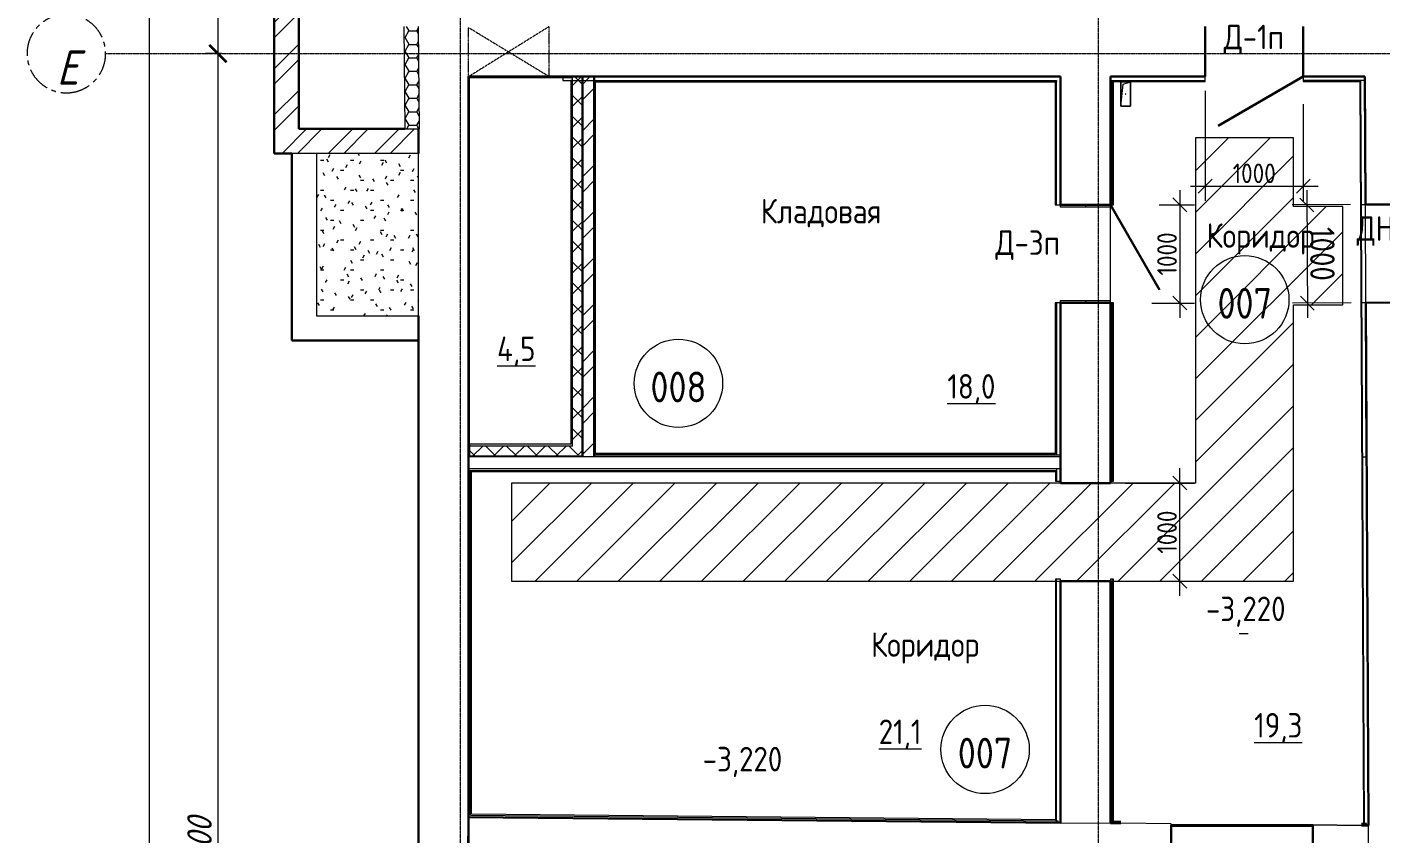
# Model space of a CAD drawing. Header units: millimetres. Extents: x 504091 to 2165846, y 135022 to 442887.
# Drawn here: x 1592907 to 1606697, y 336668 to 344888 of the extents above; entities that cross this region are included whole.
import ezdxf

# ---------------------------------------------------------------- set-up
doc = ezdxf.new("R2010")
doc.units = ezdxf.units.MM
for name, pattern in [('ADSK_Линия сетки', [25, 20, -2.5, 0, -2.5]), ('ADSK_Штриховая_ш3 п1_5', [4.5, 3, -1.5]), ('осеваяX2', [4, 2.5, -0.5, 0.5, -0.5])]:
    doc.linetypes.add(name, pattern=pattern)
doc.layers.get('Defpoints').update_dxf_attribs({"color": 255})
for name, color, linetype, lineweight in [('Аннотация', 7, 'Continuous', 9), ('Двери', 7, 'Continuous', 20), ('Каркас', 7, 'Continuous', 9), ('Марки дверей', 7, 'Continuous', 20), ('Марки помещений', 7, 'Continuous', 20), ('Обобщенные модели', 7, 'Continuous', 18), ('Оси', 165, 'осеваяX2', 13), ('отметки', 7, 'Continuous', 20), ('Перекрытие', 7, 'Continuous', 18), ('размеры', 7, 'Continuous', 9), ('Стены внутренние', 7, 'Continuous', 18), ('Стены несущие', 7, 'Continuous', 30), ('Стены отделка', 7, 'Continuous', 30), ('Стены перегородки', 7, 'Continuous', 30), ('Стены штриховка', 7, 'Continuous', 18), ('Узлы', 7, 'Continuous', 18)]:
    doc.layers.add(name, color=color, linetype=linetype, lineweight=lineweight)
doc.layers.add('Линии', color=7, linetype='Continuous', lineweight=9, true_color=0x00a600)
doc.layers.add('Штриховка', color=252, linetype='Continuous')
doc.styles.add('GOST 2.304_new', font='isocpeur.ttf', dxfattribs={"width": 0.9, "oblique": 15})
doc.styles.add('GOST Common', font='GOST_Common.ttf', dxfattribs={"width": 0.9, "height": 350})
doc.styles.add('GOST Common_1', font='GOST_Common.ttf', dxfattribs={"width": 0.9, "height": 250})
doc.styles.add('GOST Common_2', font='GOST_Common.ttf', dxfattribs={"width": 0.9, "height": 200})
doc.styles.add('GOST Common_4', font='GOST_Common.ttf', dxfattribs={"width": 0.9, "height": 200})
doc.dimstyles.new('ADSK_Основной_2_5_мм_Округление_до_1_мм', dxfattribs={"dimscale": 304.8, "dimtxt": 251.428749, "dimasz": 0.463911, "dimexe": 0.492126, "dimexo": 0.492126, "dimgap": 0.098425, "dimtad": 1, "dimdec": 0, "dimdsep": 46, "dimtxsty": 'GOST Common_1', "dimblk1": 'OBLIQUE', "dimblk2": 'OBLIQUE', "dimsah": 1, "dimcen": 0.09, "dimdle": 0.492126, "dimazin": 2, "dimtfac": 1, "dimtdec": 4, "dimtix": 1, "dimtmove": 0, "dimatfit": 3, "dimfxl": 0, "dimtvp": 1, "dimtolj": 1, "dimtzin": 0, "dimlwd": 20, "dimlwe": 20, "dimarcsym": 0})
doc.dimstyles.new('ADSK_Основной_2_мм', dxfattribs={"dimscale": 304.8, "dimtxt": 201.142999, "dimasz": 0.463911, "dimexe": 0.492126, "dimexo": 0.492126, "dimgap": 0.098425, "dimtad": 1, "dimrnd": 0.01, "dimdsep": 46, "dimtxsty": 'GOST Common_4', "dimblk1": 'OBLIQUE', "dimblk2": 'OBLIQUE', "dimsah": 1, "dimcen": 0.09, "dimdle": 0.492126, "dimazin": 2, "dimtfac": 1, "dimtdec": 4, "dimtix": 1, "dimtmove": 0, "dimatfit": 3, "dimfxl": 0, "dimtvp": 1, "dimtolj": 1, "dimtzin": 0, "dimlwd": 20, "dimlwe": 20, "dimarcsym": 0})
doc.dimstyles.new('SPDS 1_100', dxfattribs={"dimscale": 100, "dimtxt": 2.5, "dimasz": 1.77, "dimexe": 1.25, "dimexo": 0.625, "dimtad": 1, "dimdec": 0, "dimrnd": 0.001, "dimzin": 9, "dimtxsty": 'GOST 2.304_new', "dimblk": 'ARCHTICK', "dimcen": 2.5, "dimdle": 2, "dimclrt": 256, "dimadec": 0, "dimazin": 2, "dimtfac": 0.75, "dimtdec": 0, "dimtmove": 1, "dimatfit": 3, "dimfxl": 0, "dimtolj": 1, "dimlwd": 9, "dimlwe": 9, "dimarcsym": 0})
pattern_1 = [(45, (1603821.75, 308073.24), (-235.7317, 235.7317), []), (45, (1603978.9, 308073.24), (-235.7317, 235.7317), [])]
pattern_2 = [(45, (1603821.75, 308073.24), (-106.066, 106.066), []), (135, (1603821.75, 308073.24), (-106.066, -106.066), [])]

# ---------------------------------------------------------------- blocks, each defined once
blk = doc.blocks.new('AC_Дверь_Однопольная_Стальная - 1000х1950 П нов д1п EI30-6474272-План подвала')
at = {"layer": 'Двери', "lineweight": 30}
blk.add_line((-500, 255), (366, 755), dxfattribs=at)
blk = doc.blocks.new('AC_Дверь_Однопольная_Деревянная - 950х2100 П нов Д3п EI30-6474104-План подвала')
at = {"layer": 'Двери', "lineweight": 30}
blk.add_line((-500, 255), (366, 755), dxfattribs=at)
blk = doc.blocks.new('GM_Отверстие прямоугольное _в плите_ - Отверстие-3906246-План подвала')
at = {"layer": 'Обобщенные модели'}
for p, q in [((-50, -125), (-50, 125)), ((-50, 125), (50, 125)), ((50, 125), (-50, 125)), ((-50, 125), (-50, -125)), ((-50, -125), (-25, 100)), ((-25, 100), (50, 125)), ((50, 125), (50, -125)), ((50, -125), (50, 125)), ((50, -125), (-50, -125)), ((-50, -125), (50, -125))]:
    blk.add_line(p, q, dxfattribs=at)
for start, end in [(360, 180), (180, 360), (60, 165), (300, 360), (195, 270)]:
    blk.add_arc((0, 0), 2.5, start, end, dxfattribs=at)
blk = doc.blocks.new('_Oblique')
at = {"color": 0, "linetype": 'ByBlock', "lineweight": -2}
blk.add_line((-0.5, -0.5), (0.5, 0.5), dxfattribs=at)
blk = doc.blocks.new('*D4342')
at = {"layer": 'Defpoints', "color": 0, "lineweight": 20, "transparency": 16777216}
for p in [(1604906, 344390), (1605906, 344252), (1605906, 343268)]:
    blk.add_point(p, dxfattribs=at)
at = {"layer": 'размеры', "color": 0, "lineweight": 20, "transparency": 16777216}
for p, q in [((1604906, 344240), (1604906, 343118)), ((1605906, 344102), (1605906, 343118)), ((1604756, 343268), (1606056, 343268))]:
    blk.add_line(p, q, dxfattribs=at)
at = {"layer": 'размеры', "color": 0, "lineweight": 20, "transparency": 16777216, "xscale": 141.4, "yscale": 141.4, "zscale": 141.4, "rotation": 180}
blk.add_blockref('_Oblique', (1604906, 343268), dxfattribs=at)
at = {"layer": 'размеры', "color": 0, "lineweight": 20, "transparency": 16777216, "xscale": 141.4, "yscale": 141.4, "zscale": 141.4}
blk.add_blockref('_Oblique', (1605906, 343268), dxfattribs=at)
at = {"layer": 'размеры', "color": 0, "lineweight": 20, "transparency": 16777216, "insert": (1605406, 343398), "char_height": 200, "width": 560.47, "attachment_point": 5, "style": 'GOST Common_4'}
blk.add_mtext('\\A1;1000', dxfattribs=at)
blk = doc.blocks.new('*D4343')
at = {"layer": 'Defpoints', "color": 0, "lineweight": 20, "transparency": 16777216}
for p in [(1604287, 343077), (1604212, 342077), (1604648, 342077)]:
    blk.add_point(p, dxfattribs=at)
at = {"layer": 'размеры', "color": 0, "lineweight": 20, "transparency": 16777216}
for p, q in [((1604648, 343227), (1604648, 341927)), ((1604437, 343077), (1604798, 343077)), ((1604362, 342077), (1604798, 342077))]:
    blk.add_line(p, q, dxfattribs=at)
at = {"layer": 'размеры', "color": 0, "lineweight": 20, "transparency": 16777216, "xscale": 141.4, "yscale": 141.4, "zscale": 141.4}
for p, rotation in [((1604648, 343077), 90), ((1604648, 342077), 270)]:
    blk.add_blockref('_Oblique', p, dxfattribs=dict(at, rotation=rotation))
at = {"layer": 'размеры', "color": 0, "lineweight": 20, "transparency": 16777216, "insert": (1604518, 342577), "char_height": 200, "width": 560.47, "attachment_point": 5, "rotation": 90, "style": 'GOST Common_4'}
blk.add_mtext('\\A1;1000', dxfattribs=at)
blk = doc.blocks.new('*D4344')
at = {"layer": 'Defpoints', "color": 0, "lineweight": 20, "transparency": 16777216}
for p in [(1603942, 340243), (1604648, 340243), (1603942, 339243)]:
    blk.add_point(p, dxfattribs=at)
at = {"layer": 'размеры', "color": 0, "lineweight": 20, "transparency": 16777216}
for p, q in [((1604648, 339093), (1604648, 340393)), ((1604092, 340243), (1604798, 340243)), ((1604092, 339243), (1604798, 339243))]:
    blk.add_line(p, q, dxfattribs=at)
at = {"layer": 'размеры', "color": 0, "lineweight": 20, "transparency": 16777216, "xscale": 141.4, "yscale": 141.4, "zscale": 141.4}
for p, rotation in [((1604648, 340243), 90), ((1604648, 339243), 270)]:
    blk.add_blockref('_Oblique', p, dxfattribs=dict(at, rotation=rotation))
at = {"layer": 'размеры', "color": 0, "lineweight": 20, "transparency": 16777216, "insert": (1604518, 339743), "char_height": 200, "width": 560.47, "attachment_point": 5, "rotation": 90, "style": 'GOST Common_4'}
blk.add_mtext('\\A1;1000', dxfattribs=at)
blk = doc.blocks.new('*D4373')
at = {"layer": 'Defpoints', "color": 0, "lineweight": 20, "transparency": 16777216}
for p in [(1606538, 343079), (1605947, 342076), (1606543, 342079)]:
    blk.add_point(p, dxfattribs=at)
at = {"layer": 'размеры', "color": 0, "lineweight": 20, "transparency": 16777216}
for p, q in [((1605942, 343226), (1605948, 341926)), ((1606388, 343079), (1605792, 343076)), ((1606393, 342079), (1605797, 342076))]:
    blk.add_line(p, q, dxfattribs=at)
at = {"layer": 'размеры', "color": 0, "lineweight": 20, "transparency": 16777216, "xscale": 141.4, "yscale": 141.4, "zscale": 141.4}
for p, rotation in [((1605942, 343076), 90.29122553912966), ((1605947, 342076), 270.2912255391296)]:
    blk.add_blockref('_Oblique', p, dxfattribs=dict(at, rotation=rotation))
at = {"layer": 'размеры', "color": 0, "lineweight": 20, "transparency": 16777216, "insert": (1606100, 342577), "char_height": 250, "width": 700.59, "attachment_point": 5, "rotation": 270.2912, "style": 'GOST Common_1'}
blk.add_mtext('\\A1;1000', dxfattribs=at)
blk = doc.blocks.new('Ось сетки - Круг_Ø8 мм-8258-План подвала')
at = {"layer": 'Оси', "linetype": 'ByBlock', "lineweight": 20}
for start, end in [(360, 180), (180, 360)]:
    blk.add_arc((0, 0), 4, start, end, dxfattribs=at)
blk = doc.blocks.new('_ArchTick')
at = {"color": 0, "linetype": 'ByBlock', "const_width": 0.15}
blk.add_lwpolyline([(-0.5, -0.5), (0.5, 0.5)], dxfattribs=at)
blk = doc.blocks.new('*D518')
at = {"layer": 'Defpoints', "color": 0, "lineweight": 20, "transparency": 16777216}
for p in [(-3071, 45200), (-3171, 2150), (-3071, 2150)]:
    blk.add_point(p, dxfattribs=at)
at = {"layer": 'размеры', "color": 0, "lineweight": 9, "transparency": 16777216}
for p, q in [((-3171, 45400), (-3171, 1950)), ((-3133, 45200), (-3296, 45200)), ((-3133, 2150), (-3296, 2150))]:
    blk.add_line(p, q, dxfattribs=at)
at = {"layer": 'размеры', "color": 0, "lineweight": 9, "transparency": 16777216, "xscale": 177, "yscale": 177, "zscale": 177}
for p, rotation in [((-3171, 45200), 90), ((-3171, 2150), 270)]:
    blk.add_blockref('_ArchTick', p, dxfattribs=dict(at, rotation=rotation))
at = {"layer": 'размеры', "lineweight": 20, "transparency": 16777216, "insert": (-3358, 23675), "char_height": 250, "width": 318.77, "attachment_point": 5, "rotation": 90, "style": 'GOST 2.304_new'}
blk.add_mtext('\\A1;43050', dxfattribs=at)
blk = doc.blocks.new('*D519')
at = {"layer": 'Defpoints', "color": 0, "lineweight": 20, "transparency": 16777216}
for p in [(-2371, 45200), (-2471, 38700), (-2371, 38700)]:
    blk.add_point(p, dxfattribs=at)
at = {"layer": 'размеры', "color": 0, "lineweight": 9, "transparency": 16777216}
for p, q in [((-2471, 45400), (-2471, 38500)), ((-2433, 45200), (-2596, 45200)), ((-2433, 38700), (-2596, 38700))]:
    blk.add_line(p, q, dxfattribs=at)
at = {"layer": 'размеры', "color": 0, "lineweight": 9, "transparency": 16777216, "xscale": 177, "yscale": 177, "zscale": 177}
for p, rotation in [((-2471, 45200), 90), ((-2471, 38700), 270)]:
    blk.add_blockref('_ArchTick', p, dxfattribs=dict(at, rotation=rotation))
at = {"layer": 'размеры', "lineweight": 20, "transparency": 16777216, "insert": (-2658, 41950), "char_height": 250, "width": 248.31, "attachment_point": 5, "rotation": 90, "style": 'GOST 2.304_new'}
blk.add_mtext('\\A1;6500', dxfattribs=at)
blk = doc.blocks.new('*D520')
at = {"layer": 'Defpoints', "color": 0, "lineweight": 20, "transparency": 16777216}
for p in [(-2371, 38700), (-2471, 22400), (-2371, 22400)]:
    blk.add_point(p, dxfattribs=at)
at = {"layer": 'размеры', "color": 0, "lineweight": 9, "transparency": 16777216}
for p, q in [((-2471, 38900), (-2471, 22200)), ((-2433, 38700), (-2596, 38700)), ((-2433, 22400), (-2596, 22400))]:
    blk.add_line(p, q, dxfattribs=at)
at = {"layer": 'размеры', "color": 0, "lineweight": 9, "transparency": 16777216, "xscale": 177, "yscale": 177, "zscale": 177}
for p, rotation in [((-2471, 38700), 90), ((-2471, 22400), 270)]:
    blk.add_blockref('_ArchTick', p, dxfattribs=dict(at, rotation=rotation))
at = {"layer": 'размеры', "lineweight": 20, "transparency": 16777216, "insert": (-2658, 30550), "char_height": 250, "width": 291.93, "attachment_point": 5, "rotation": 90, "style": 'GOST 2.304_new'}
blk.add_mtext('\\A1;16300', dxfattribs=at)
blk = doc.blocks.new('оси')
at = {"layer": 'Оси', "linetype": 'ADSK_Линия сетки'}
for p, q in [((6500, -2196.5), (6500, 46378)), ((0, -2196.5), (0, 46265.1)), ((-3614.3, 38700), (62615.4, 38700))]:
    blk.add_line(p, q, dxfattribs=at)
at = {"layer": 'Оси', "lineweight": 20, "xscale": 99.99999999999993, "yscale": 99.99999999999993, "zscale": 99.99999999999993, "rotation": 270}
blk.add_blockref('Ось сетки - Круг_Ø8 мм-8258-План подвала', (-4014.3, 38700), dxfattribs=at)
at = {"layer": 'Оси', "insert": (-3999.8, 38557.1), "char_height": 350, "width": 232.2, "attachment_point": 5, "line_spacing_factor": 1.022766, "style": 'GOST 2.304_new'}
blk.add_mtext('\\pt89.999,180.0015,270.0005,359.9995,449.9985,540.001,630,719.999,810.0015,900.0005,989.9995,1079.9985,1170.001,1260,1349.999,1440.0015,1530.0005,1619.9995,1709.9985,1800.001,1890,1979.999,2070.0015,2160.0005,2249.9995,2339.9985,2430.001,2520,2609.999,2700.0015,2790.0005,2879.9995;Е', dxfattribs=at)
at = {"layer": 'размеры', "lineweight": 20}
for base, p1, p2, picture, middle in [((-3170.6, 2150), (-3070.6, 45200), (-3070.6, 2150), '*D518', (-3358.1, 23675)), ((-2470.6, 38700), (-2370.6, 45200), (-2370.6, 38700), '*D519', (-2658.1, 41950)), ((-2470.6, 22400), (-2370.6, 38700), (-2370.6, 22400), '*D520', (-2658.1, 30550))]:
    dim = blk.add_linear_dim(base=base, p1=p1, p2=p2, angle=90, dimstyle='SPDS 1_100', dxfattribs=at)
    dim.commit()
    dim.dimension.update_dxf_attribs({"geometry": picture, "text_midpoint": middle})

msp = doc.modelspace()

# ---------------------------------------------------------------- hatches: boundary and pattern name
at = {"layer": 'Стены внутренние', "lineweight": 9}
h = msp.add_hatch(dxfattribs=at)
h.set_pattern_fill('FP_2', color=256, style=0, pattern_type=2)
h.set_pattern_definition(pattern_1)
h.paths.add_polyline_path([(1595673.5618, 343851.1444), (1595673.5618, 345701.0596), (1595423.5618, 345701.0596), (1595423.5618, 343851.1444), (1595605.0468, 343851.1444)])
h = msp.add_hatch(dxfattribs=at)
h.set_pattern_fill('FP_3', color=256, style=0, pattern_type=2)
h.set_pattern_definition(pattern_2)
h.paths.add_polyline_path([(1598563.9667, 340515.348), (1598563.9667, 344378.1873), (1598463.9667, 344373.1873), (1598463.9667, 340530.348), (1598549.681, 340530.348)])
h = msp.add_hatch(dxfattribs=at)
h.set_pattern_fill('FP_2', color=256, style=0, pattern_type=2)
h.set_pattern_definition(pattern_1)
h.paths.add_polyline_path([(1598683.9667, 340510.348), (1598683.9667, 344383.1873), (1598563.9667, 344383.1873), (1598563.9667, 340510.348)])
h = msp.add_hatch(dxfattribs=at)
h.set_pattern_fill('FP_2', color=256, style=0, pattern_type=2)
h.set_pattern_definition(pattern_1)
h.paths.add_polyline_path([(1595423.5618, 343601.1444), (1596893.9667, 343601.1444), (1596893.9667, 343851.1444), (1595423.5618, 343851.1444)])
h = msp.add_hatch(dxfattribs=at)
h.set_pattern_fill('FP_3', color=256, style=0, pattern_type=2)
h.set_pattern_definition(pattern_2)
h.paths.add_polyline_path([(1598463.9667, 340520.348), (1598463.9667, 340620.348), (1597413.9667, 340620.348), (1597413.9667, 340520.348), (1598461.3056, 340520.348)])
at = {"layer": 'Узлы', "lineweight": 9}
h = msp.add_hatch(dxfattribs=at)
h.set_pattern_fill('FP_10', color=256, style=0, pattern_type=2)
h.set_pattern_definition([(0, (1603821.754, 308073.24), (119.062, 68.741), [79.375, -158.75]), (120, (1603821.754, 308073.24), (-119.06245, 68.74022), [79.375, -158.75]), (60, (1603821.754, 308073.24), (-0.00045, 137.48122), [0, -158.75, 79.375, 0])])
h.paths.add_polyline_path([(1596893.9667, 343851.1444), (1596903.4907, 343851.1444), (1596893.9667, 344893.1873), (1596745.0143, 344893.1873), (1596753.4858, 343851.1444)])
h = msp.add_hatch(dxfattribs=at)
h.set_pattern_fill('FP_8', color=252, style=0, pattern_type=2)
h.set_pattern_definition([(45, (1603821.75, 308073.24), (-212.132, 212.132), [])])
h.paths.add_polyline_path([(1597841.7544, 339243.1873), (1605807.4757, 339243.1873), (1605807.4757, 342059.9474), (1606307.4757, 342059.9474), (1606307.4757, 343059.9474), (1605807.4757, 343059.9474), (1605807.4757, 343759.9474), (1604807.4757, 343759.9474), (1604807.4757, 340243.1873), (1597841.7544, 340243.1873), (1597841.7544, 339244.2371)])
h = msp.add_hatch(dxfattribs=at)
h.set_pattern_fill('FP_9', color=256, style=0, pattern_type=2)
h.set_pattern_definition([(0, (1603821.75, 308073.24), (406.4, 101.6), [33.528, -271.272, 33.528, -271.272, -1625.6]), (0, (1603821.75, 308073.24), (406.4, 101.6), [-609.6, 33.528, -576.072, 33.528, -271.272, -711.2]), (0, (1603821.75, 308073.24), (406.4, 101.6), [-1524, 33.528, -169.672, 33.528, -474.472]), (120, (1603974.15, 308124.04), (-291.18818, 301.15272), [33.528, -271.272, 33.528, -271.272, -1625.6]), (120, (1603974.15, 308124.04), (-291.18818, 301.15272), [-609.6, 33.528, -576.072, 33.528, -271.272, -711.2]), (120, (1603974.15, 308124.04), (-291.18818, 301.15272), [-1524, 33.528, -169.672, 33.528, -474.472]), (240, (1604024.95, 308327.24), (-115.21182, -402.75272), [33.528, -271.272, 33.528, -271.272, -1625.6]), (240, (1604024.95, 308327.24), (-115.21182, -402.75272), [-609.6, 33.528, -576.072, 33.528, -271.272, -711.2]), (240, (1604024.95, 308327.24), (-115.21182, -402.75272), [-1524, 33.528, -169.672, 33.528, -474.472])])
h.paths.add_polyline_path([(1595855.0468, 341946.1136), (1596893.9667, 341946.1136), (1596893.9667, 343601.1444), (1595855.0468, 343601.1444)])

# ---------------------------------------------------------------- linework, layer by layer
at = {"layer": 'Каркас'}
for p, q in [((1604559.1428, 336772.6297), (1604045.9696, 336777.3474)), ((1604559.1428, 336754.5049), (1604559.1428, 336772.6297)), ((1606004.1428, 336759.3456), (1606498.4375, 336754.8015)), ((1606004.1428, 336759.3456), (1606004.1428, 336754.5049))]:
    msp.add_line(p, q, dxfattribs=at)
at = {"layer": 'Каркас', "lineweight": 40}
msp.add_line((1606004.1428, 336754.5049), (1604559.1428, 336754.5049), dxfattribs=at)
at = {"layer": 'Линии', "color": 7}
for p, q in [((1596745.0143, 344893.1873), (1596753.4858, 343851.1444)), ((1596903.4907, 343851.1444), (1596895.0193, 344893.1873)), ((1596753.4858, 343851.1444), (1596903.4907, 343851.1444)), ((1604807.4757, 343759.9474), (1604807.4757, 340243.1873)), ((1605807.4757, 343759.9474), (1604807.4757, 343759.9474)), ((1605807.4757, 343059.9474), (1605807.4757, 343759.9474)), ((1596893.9667, 343601.1444), (1595855.0468, 343601.1444)), ((1595855.0468, 343601.1444), (1595855.0468, 341946.1136)), ((1596893.9667, 341946.1136), (1596893.9667, 343601.1444)), ((1606307.4757, 343059.9474), (1605807.4757, 343059.9474)), ((1606307.4757, 342059.9474), (1606307.4757, 343059.9474)), ((1605807.4757, 339243.1873), (1605807.4757, 342059.9474)), ((1605807.4757, 342059.9474), (1606307.4757, 342059.9474)), ((1595855.0468, 341946.1136), (1596893.9667, 341946.1136)), ((1604807.4757, 340243.1873), (1597841.7544, 340243.1873)), ((1597841.7544, 340243.1873), (1597841.7544, 339243.1873)), ((1597841.7544, 339243.1873), (1605807.4757, 339243.1873))]:
    msp.add_line(p, q, dxfattribs=at)
at = {"layer": 'Линии', "color": 7, "linetype": 'ADSK_Штриховая_ш3 п1_5'}
for p, q in [((1598224.5617, 344893.1873), (1597403.9667, 344383.1873)), ((1597403.9667, 344383.1873), (1597403.9667, 344883.1873)), ((1597403.9667, 344883.1873), (1598224.5617, 344384.9411)), ((1598224.5617, 344384.9411), (1598224.5617, 344893.1873))]:
    msp.add_line(p, q, dxfattribs=at)
at = {"layer": 'Линии', "color": 7}
for centre in [(1605309.9359, 342110.7659), (1599541.3674, 341258.6256), (1602664.5141, 337528.7608)]:
    msp.add_circle(centre, 450, dxfattribs=at)
at = {"layer": 'отметки', "lineweight": 20}
msp.add_line((1605252.0696, 338709.5632), (1605343.4351, 338709.5632), dxfattribs=at)
at = {"layer": 'Перекрытие'}
for p, q in [((1604906.7544, 344638.1873), (1604905.7544, 344638.1873)), ((1603431.7544, 343052.1873), (1603431.7544, 343077.1873)), ((1603941.7544, 343052.1873), (1603431.7544, 343052.1873)), ((1603686.7544, 343077.1873), (1603686.7544, 343052.1873)), ((1603941.7544, 342077.1873), (1603941.7544, 343077.1873)), ((1606542.9346, 342079.3999), (1606537.8518, 343079.387)), ((1603431.7544, 342077.1873), (1603431.7544, 342102.1873)), ((1603431.7544, 342102.1873), (1603941.7544, 342102.1873)), ((1603686.7544, 342102.1873), (1603686.7544, 342077.1873)), ((1606549.8629, 336754.8205), (1606569.9998, 336754.6485)), ((1606569.9944, 336755.7012), (1606549.8726, 336755.8731))]:
    msp.add_line(p, q, dxfattribs=at)
at = {"layer": 'Стены несущие'}
for p, q in [((1595423.5618, 345951.0596), (1595423.5618, 343601.1444)), ((1595673.5618, 343851.1444), (1595673.5618, 345701.0596)), ((1604905.7544, 344383.1873), (1604905.7544, 344893.1873)), ((1605905.7544, 344893.1873), (1605905.7544, 344383.1873)), ((1597403.9667, 344383.1873), (1603431.7544, 344383.1873)), ((1597403.9667, 328685.762), (1597403.9667, 344383.1873)), ((1598563.9667, 344384.0497), (1598563.9667, 340510.348)), ((1598683.9667, 344384.0497), (1598563.9667, 344384.0497)), ((1598683.9667, 340510.348), (1598683.9667, 344384.0497)), ((1603431.7544, 343077.1873), (1603431.7544, 344383.1873)), ((1603941.7544, 344383.1873), (1604905.7544, 344383.1873)), ((1603941.7544, 344383.1873), (1603941.7544, 343077.1873)), ((1606531.2247, 344383.1873), (1605905.7544, 344383.1873)), ((1606531.2247, 344383.1873), (1606537.8518, 343079.387)), ((1606537.8518, 343079.387), (1606531.4272, 344343.3552)), ((1596753.4858, 343851.1444), (1595673.5618, 343851.1444)), ((1596893.9667, 343851.1444), (1596893.9667, 343601.1444)), ((1595423.5618, 343601.1444), (1595605.0468, 343601.1444)), ((1595605.0468, 343601.1444), (1595605.0468, 341696.1136)), ((1603431.7544, 343077.1873), (1603941.7544, 343077.1873)), ((1606537.8518, 343079.387), (1607107.8444, 343082.2842)), ((1603941.7544, 342077.1873), (1603431.7544, 342077.1873)), ((1603431.7544, 340243.1873), (1603431.7544, 342077.1873)), ((1603941.7544, 342077.1873), (1603941.7544, 340243.1873)), ((1606542.9346, 342079.3999), (1607112.9273, 342082.2972)), ((1606570.0023, 336754.1436), (1606542.9346, 342079.3999)), ((1606550.9088, 340510.5654), (1606542.9346, 342079.3999)), ((1596893.9667, 316336.3013), (1596893.9667, 341946.1136)), ((1595605.0468, 341696.1136), (1596893.9667, 341696.1136)), ((1603431.7544, 340243.1873), (1603941.7544, 340243.1873)), ((1603941.7544, 339243.1873), (1603431.7544, 339243.1873)), ((1603431.7544, 336782.9939), (1603431.7544, 339243.1873)), ((1603941.7544, 339243.1873), (1603941.7544, 336778.3054)), ((1597400.8684, 336458.4206), (1597404.3617, 336838.4045)), ((1597404.3617, 336838.4045), (1603431.7544, 336782.9939)), ((1603941.7544, 336778.3054), (1604045.9696, 336777.3474)), ((1604559.1428, 336754.5049), (1604559.1428, 332658.295)), ((1606004.1428, 336754.5049), (1606004.1428, 332658.295)), ((1606498.4375, 336754.8015), (1606570.0023, 336754.1436))]:
    msp.add_line(p, q, dxfattribs=at)
at = {"layer": 'Стены отделка', "lineweight": 9}
for p, q in [((1597413.9667, 340640.348), (1597413.9667, 344373.1873)), ((1597413.9667, 344373.1873), (1598463.9667, 344373.1873)), ((1598364.5525, 344383.1873), (1598364.5525, 344343.1873)), ((1598364.5525, 344343.1873), (1598443.9667, 344343.1873)), ((1598443.9667, 344343.1873), (1598443.9667, 340640.348)), ((1598463.9667, 344378.1873), (1598463.9667, 344383.1873)), ((1598563.9667, 344378.1873), (1598463.9667, 344378.1873)), ((1598463.9667, 340620.348), (1598463.9667, 344373.1873)), ((1598463.9667, 344343.1873), (1603391.7544, 344343.1873)), ((1598695.9667, 344331.1873), (1603379.7544, 344331.1873)), ((1598695.9667, 340542.348), (1598695.9667, 344331.1873)), ((1603379.7544, 344331.1873), (1603379.7544, 343077.1873)), ((1603391.7544, 344343.1873), (1603391.7544, 344333.1873)), ((1603941.7544, 344343.1873), (1603971.7544, 344343.1873)), ((1603971.7544, 343077.1873), (1603971.7544, 344333.1873)), ((1603971.7544, 344333.1873), (1604905.7544, 344333.1873)), ((1604905.7544, 344333.1873), (1604905.7544, 344383.1873)), ((1605905.7544, 344383.1873), (1605905.7544, 344333.1873)), ((1605906.7544, 344343.1873), (1605905.7544, 344343.1873)), ((1605905.7544, 344333.1873), (1606481.4782, 344333.1873)), ((1606531.2247, 344343.1873), (1606481.4274, 344343.1873)), ((1606481.4782, 344333.1873), (1606519.9081, 336772.5518)), ((1606529.9595, 336762.4656), (1606491.4275, 344343.1873)), ((1606531.4272, 344343.3552), (1606491.4277, 344343.1519)), ((1606531.2247, 344343.1873), (1606531.2247, 344383.1873)), ((1603379.7544, 343077.1873), (1603431.7544, 343077.1873)), ((1603941.7544, 343077.1873), (1603971.7544, 343077.1873)), ((1606497.8523, 343079.1837), (1606537.8518, 343079.387)), ((1603431.7544, 342077.1873), (1603379.7544, 342077.1873)), ((1603379.7544, 342077.1873), (1603379.7544, 340542.348)), ((1603971.7544, 342077.1873), (1603941.7544, 342077.1873)), ((1603971.7544, 340263.1873), (1603971.7544, 342077.1873)), ((1606542.9346, 342079.3999), (1606502.9351, 342079.1966)), ((1598463.9667, 340620.348), (1597403.9667, 340620.348)), ((1598443.9667, 340640.348), (1597413.9667, 340640.348)), ((1597413.9667, 340620.348), (1597413.9667, 340520.348)), ((1597413.9667, 340520.348), (1598563.9667, 340520.348)), ((1598683.9667, 340530.348), (1603431.7544, 340530.348)), ((1603379.7544, 340542.348), (1598695.9667, 340542.348)), ((1603941.7544, 340520.348), (1603961.7544, 340520.348)), ((1606510.9094, 340510.3621), (1606550.9088, 340510.5654)), ((1606569.95, 336764.43), (1606550.9088, 340510.5654)), ((1597403.9667, 340370.348), (1603391.7544, 340370.348)), ((1597423.9667, 336858.2252), (1597423.9667, 340370.348)), ((1597433.9667, 340360.348), (1603381.7544, 340360.348)), ((1597433.9667, 336868.1337), (1597433.9667, 340360.348)), ((1603381.7544, 340360.348), (1603381.7544, 340263.1873)), ((1603391.7544, 340390.348), (1603391.7544, 340263.1873)), ((1603381.7544, 340263.1873), (1603431.7544, 340263.1873)), ((1603941.7544, 340263.1873), (1603971.7544, 340263.1873)), ((1603431.7544, 339263.1873), (1603381.7544, 339263.1873)), ((1603381.7544, 339263.1873), (1603381.7544, 336813.4549)), ((1603391.7544, 336782.9939), (1603391.7544, 339263.1873)), ((1603431.7544, 339243.1873), (1603431.7544, 339263.1873)), ((1603941.7544, 339263.1873), (1603941.7544, 339243.1873)), ((1603971.7544, 339263.1873), (1603941.7544, 339263.1873)), ((1603971.7544, 336794.3216), (1603971.7544, 339263.1873)), ((1597403.9667, 336858.409), (1597404.5455, 336858.4037)), ((1597404.5455, 336858.4037), (1597404.3617, 336838.4045)), ((1597404.3617, 336838.4045), (1603409.8338, 336783.1955)), ((1597423.9667, 336858.2252), (1603410.0177, 336803.1946)), ((1603381.7544, 336813.4549), (1597433.9667, 336868.1337)), ((1603391.7544, 336782.9939), (1603431.7544, 336782.9939)), ((1603409.8338, 336783.1955), (1603410.0177, 336803.1946)), ((1603941.7544, 336788.2139), (1603961.7544, 336788.2139)), ((1603951.6625, 336778.2144), (1603951.8463, 336798.2135)), ((1603951.8463, 336798.2135), (1604045.9696, 336797.3482)), ((1603961.7544, 336788.2139), (1603961.7544, 336784.4067)), ((1603961.7544, 336784.4067), (1604045.9696, 336783.6872)), ((1603971.7544, 336794.3216), (1604045.9696, 336793.6876)), ((1606550.0422, 336774.328), (1606498.4375, 336774.8024)), ((1606519.9081, 336772.5518), (1606498.4375, 336772.7352)), ((1606529.9595, 336762.4656), (1606498.4375, 336762.7349)), ((1606529.9505, 336764.2267), (1606569.95, 336764.43)), ((1606549.8584, 336754.3288), (1606550.0422, 336774.328))]:
    msp.add_line(p, q, dxfattribs=at)
at = {"layer": 'Стены перегородки', "lineweight": 18}
for p, q in [((1603431.7544, 340510.348), (1597403.9667, 340510.348)), ((1597403.9667, 340390.348), (1603431.7544, 340390.348))]:
    msp.add_line(p, q, dxfattribs=at)
at = {"layer": 'Стены штриховка'}
for p, q in [((1598463.9667, 344343.1873), (1598443.9667, 344343.1873)), ((1598463.9667, 344373.1873), (1598463.9667, 344378.1873)), ((1598693.9667, 344333.1873), (1603381.7544, 344333.1873)), ((1598693.9667, 340540.348), (1598693.9667, 344333.1873)), ((1603381.7544, 344333.1873), (1603381.7544, 343077.1873)), ((1603391.7544, 343077.1873), (1603391.7544, 344333.1873)), ((1603961.7544, 343077.1873), (1603961.7544, 344343.1873)), ((1603971.7544, 344343.1873), (1604905.7544, 344343.1873)), ((1606481.4274, 344343.1873), (1605906.7544, 344343.1873)), ((1595855.0468, 343601.1444), (1595605.0468, 343601.1444)), ((1603381.7544, 342077.1873), (1603381.7544, 340540.348)), ((1603391.7544, 342077.1873), (1603391.7544, 340530.348)), ((1603961.7544, 340263.1873), (1603961.7544, 342077.1873)), ((1597413.9667, 340640.348), (1597413.9667, 340620.348)), ((1603381.7544, 340540.348), (1598693.9667, 340540.348)), ((1603961.7544, 336788.2139), (1603961.7544, 339263.1873)), ((1603431.7544, 336782.9939), (1603941.7544, 336778.3054)), ((1604559.1428, 336772.6297), (1604045.9696, 336777.3474)), ((1604559.1428, 336754.5049), (1604559.1428, 336772.6297)), ((1606498.4375, 336754.8015), (1606004.1428, 336759.3456)), ((1606004.1428, 336759.3456), (1606004.1428, 336754.5049)), ((1606571.934, 336374.1098), (1606570.0023, 336754.1436))]:
    msp.add_line(p, q, dxfattribs=at)

# ---------------------------------------------------------------- block references
at = {"layer": 'Двери', "color": 8, "true_color": 0x7f7f7f, "rotation": 180}
msp.add_blockref('AC_Дверь_Однопольная_Стальная - 1000х1950 П нов д1п EI30-6474272-План подвала', (1605405.7544, 344638.1873), dxfattribs=at)
at = {"layer": 'Двери', "rotation": 270}
msp.add_blockref('AC_Дверь_Однопольная_Деревянная - 950х2100 П нов Д3п EI30-6474104-План подвала', (1603686.7544, 342577.1873), dxfattribs=at)
at = {"layer": 'Обобщенные модели'}
msp.add_blockref('GM_Отверстие прямоугольное _в плите_ - Отверстие-3906246-План подвала', (1604096.2432, 344206.1277), dxfattribs=at)
at = {"layer": 'Штриховка'}
msp.add_blockref('оси', (1597321.3197, 305918.2371), dxfattribs=at)

# ---------------------------------------------------------------- texts
at = {"layer": 'Аннотация', "lineweight": 9, "char_height": 312.5, "width": 520.211119, "attachment_point": 5, "line_spacing_factor": 1.022766, "style": 'GOST Common'}
for s, insert in [('007', (1605309.9359, 342073.8177)), ('008', (1599541.3674, 341221.6775)), ('007', (1602664.5141, 337491.8127))]:
    msp.add_mtext(s, dxfattribs=dict(at, insert=insert))
at = {"layer": 'Марки дверей', "lineweight": 9, "char_height": 250, "attachment_point": 5, "line_spacing_factor": 1.022766, "style": 'GOST Common_2'}
for s, insert, width in [('\\pt450,900,1350,1800,2250,2700,3150,3600,4050,4500,4950,5400,5850,6300,6750,7200,7650,8100,8550,9000,9450,9900,10350,10800,11250,11700,12150,12600,13050,13500,13950,14400;Д-1п', (1605402.147, 344761.4916), 643.5), ('\\pt450,900,1350,1800,2250,2700,3150,3600,4050,4500,4950,5400,5850,6300,6750,7200,7650,8100,8550,9000,9450,9900,10350,10800,11250,11700,12150,12600,13050,13500,13950,14400;ДН-11л', (1606902.4784, 342809.9169), 935.1), ('\\pt450,900,1350,1800,2250,2700,3150,3600,4050,4500,4950,5400,5850,6300,6750,7200,7650,8100,8550,9000,9450,9900,10350,10800,11250,11700,12150,12600,13050,13500,13950,14400;Д-3п', (1603098.9943, 342666.3729), 690.3)]:
    msp.add_mtext(s, dxfattribs=dict(at, insert=insert, width=width))
at = {"layer": 'Марки помещений', "lineweight": 9, "char_height": 250, "attachment_point": 5, "line_spacing_factor": 1.022766, "style": 'GOST Common_2'}
for s, insert, width in [('\\pt450,900,1350,1800,2250,2700,3150,3600,4050,4500,4950,5400,5850,6300,6750,7200,7650,8100,8550,9000,9450,9900,10350,10800,11250,11700,12150,12600,13050,13500,13950,14400;Кладовая', (1600994.2828, 342993.171), 1345.5), ('\\pt450,900,1350,1800,2250,2700,3150,3600,4050,4500,4950,5400,5850,6300,6750,7200,7650,8100,8550,9000,9450,9900,10350,10800,11250,11700,12150,12600,13050,13500,13950,14400;Коридор', (1605470.86, 342730.1807), 1149.3), ('\\pt450,900,1350,1800,2250,2700,3150,3600,4050,4500,4950,5400,5850,6300,6750,7200,7650,8100,8550,9000,9450,9900,10350,10800,11250,11700,12150,12600,13050,13500,13950,14400;{\\L4,5}', (1597889.9323, 341581.3107), 423), ('\\pt450,900,1350,1800,2250,2700,3150,3600,4050,4500,4950,5400,5850,6300,6750,7200,7650,8100,8550,9000,9450,9900,10350,10800,11250,11700,12150,12600,13050,13500,13950,14400;{\\L18,0}', (1602525.0304, 341198.391), 518.4), ('\\pt450,900,1350,1800,2250,2700,3150,3600,4050,4500,4950,5400,5850,6300,6750,7200,7650,8100,8550,9000,9450,9900,10350,10800,11250,11700,12150,12600,13050,13500,13950,14400;Коридор', (1602054.3559, 338563.1722), 1149.3), ('\\pt450,900,1350,1800,2250,2700,3150,3600,4050,4500,4950,5400,5850,6300,6750,7200,7650,8100,8550,9000,9450,9900,10350,10800,11250,11700,12150,12600,13050,13500,13950,14400;{\\L19,3}', (1605651.2567, 337746.0293), 518.4), ('\\pt450,900,1350,1800,2250,2700,3150,3600,4050,4500,4950,5400,5850,6300,6750,7200,7650,8100,8550,9000,9450,9900,10350,10800,11250,11700,12150,12600,13050,13500,13950,14400;{\\L21,1}', (1601798.9738, 337680.0223), 470.7)]:
    msp.add_mtext(s, dxfattribs=dict(at, insert=insert, width=width))
at = {"layer": 'отметки', "lineweight": 20, "char_height": 250, "width": 1028.822569, "attachment_point": 1, "line_spacing_factor": 1.022761, "style": 'GOST Common_1'}
for insert in [(1604914.759, 339086.2702), (1599788.6235, 337555.0406)]:
    msp.add_mtext('-3,220', dxfattribs=dict(at, insert=insert))

# ---------------------------------------------------------------- dimensions: what is measured, and where the dimension line sits
at = {"layer": 'размеры', "lineweight": 20}
dim = msp.add_linear_dim(base=(1605905.7544, 343268.3557), p1=(1604905.7544, 344390.0819), p2=(1605905.7544, 344251.8326), dimstyle='ADSK_Основной_2_мм', override={"dimpost": '<>', "dimfxl": 1009.511203}, dxfattribs=at)
dim.commit()
dim.dimension.update_dxf_attribs({"geometry": '*D4342', "text_midpoint": (1605405.7544, 343398.3557)})
for base, p1, p2, angle, dimstyle, override, picture, middle in [((1604648.4083, 342077.1873), (1604287.0356, 343077.1873), (1604211.8659, 342077.1873), 90, 'ADSK_Основной_2_мм', {"dimpost": '<>', "dimfxl": 1002.821265}, '*D4343', (1604518.4083, 342577.1873)), ((1605947.4035, 342076.3729), (1606537.8518, 343079.387), (1606542.9346, 342079.3999), 270.29122554, 'ADSK_Основной_2_5_мм_Округление_до_1_мм', {"dimpost": '<>', "dimfxl": 1000}, '*D4373', (1606099.8601, 342577.1543)), ((1604648.4083, 340243.1873), (1603941.7544, 339243.1873), (1603941.7544, 340243.1873), 90, 'ADSK_Основной_2_мм', {"dimpost": '<>', "dimfxl": 1000}, '*D4344', (1604518.4083, 339743.1873))]:
    dim = msp.add_linear_dim(base=base, p1=p1, p2=p2, angle=angle, dimstyle=dimstyle, override=override, dxfattribs=at)
    dim.commit()
    dim.dimension.update_dxf_attribs({"geometry": picture, "text_midpoint": middle})

doc.saveas('drawing.dxf')
